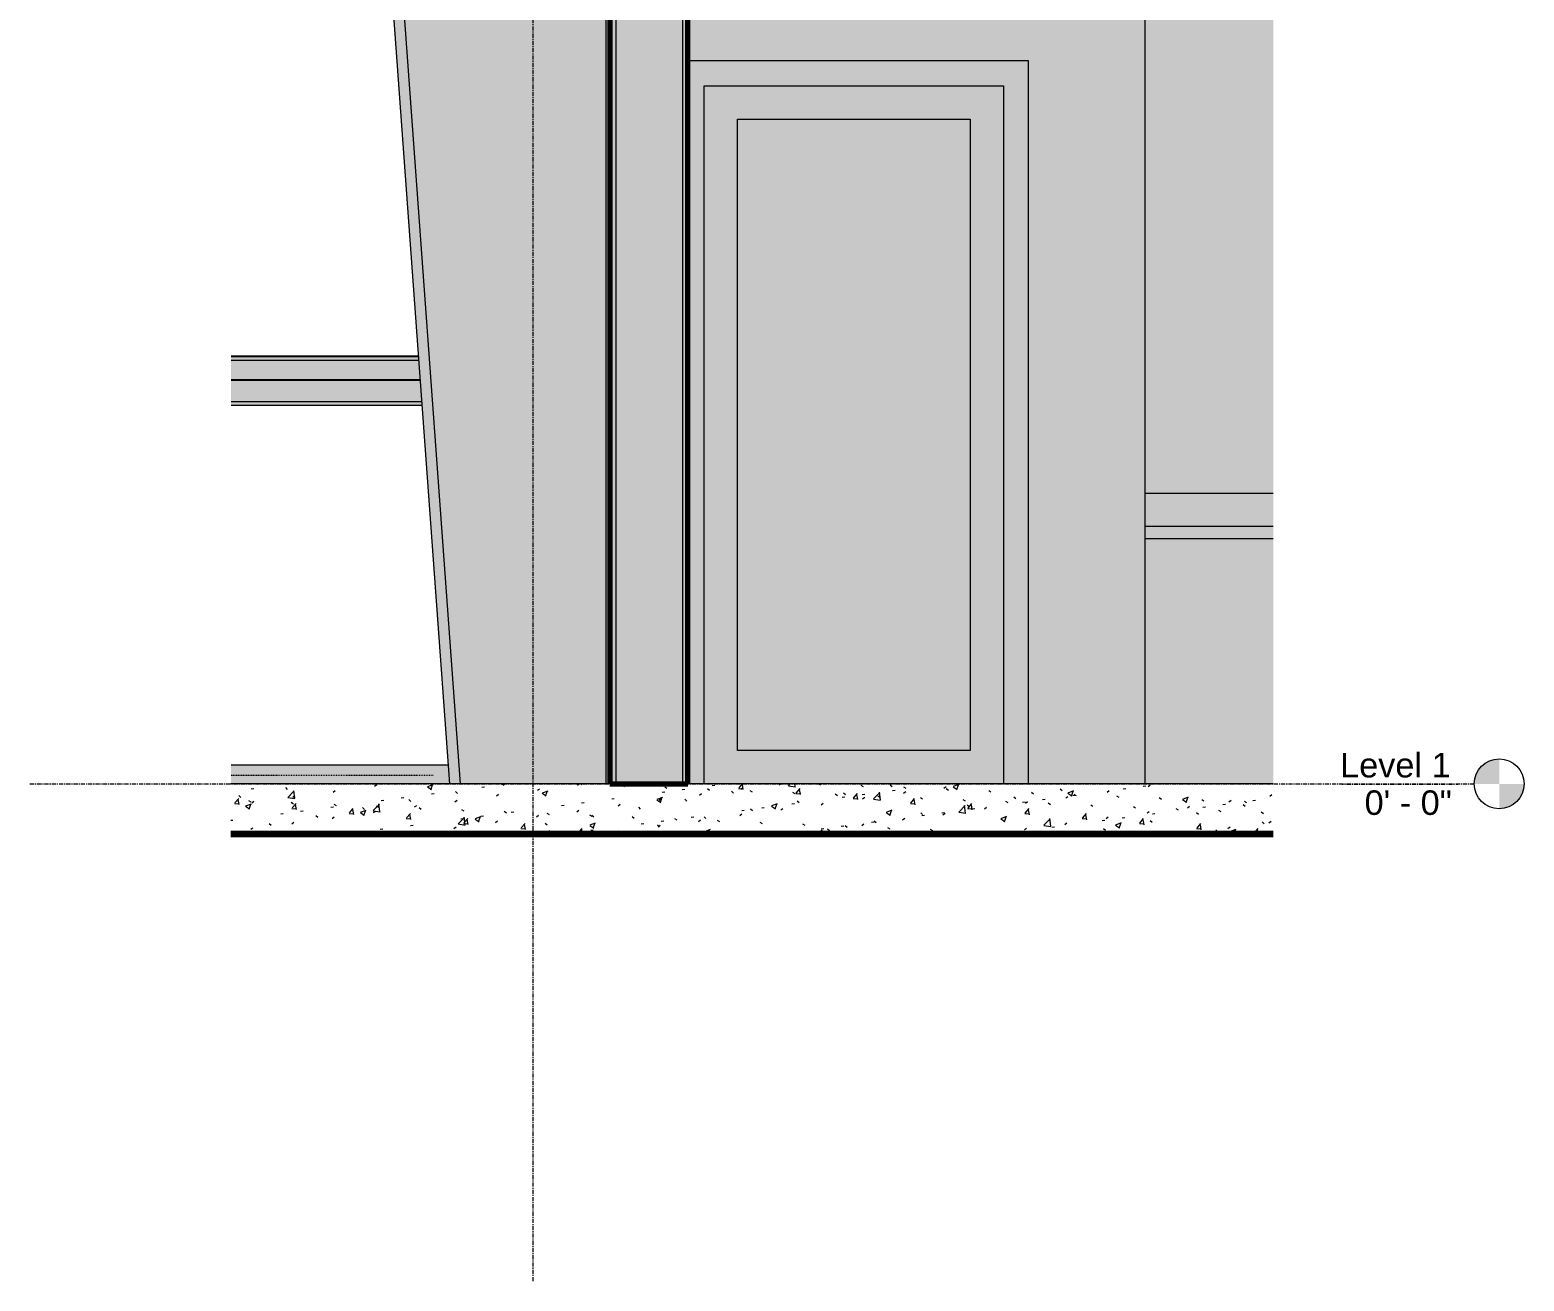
# Model space of a CAD drawing. Header units: inches. Extents: x 22688 to 23874, y -61 to 465.
# Drawn here: x 22929.3 to 23109, y -59.8 to 90.7 of the extents above; entities that cross this region are included whole.
import ezdxf

# ---------------------------------------------------------------- set-up
doc = ezdxf.new("R2010")
doc.units = ezdxf.units.IN
doc.header["$MEASUREMENT"] = 0
doc.linetypes.add('Dash 1_16_', pattern=[0.125, 0.0625, -0.0625])
doc.linetypes.add('Grid Line 1_2_', pattern=[0.875, 0.5, -0.125, 0.125, -0.125])
for name, color, linetype, lineweight in [('A-DOOR', 31, 'Continuous', 18), ('A-FLOR-CLRS', 90, 'Dash 1_16_', 9), ('A-FLOR-LEVL', 51, 'Continuous', 9), ('A-GLAZ-CWMG', 51, 'Continuous', 9), ('A-WALL', 113, 'Continuous', 18), ('A-WALL-PATT', 111, 'Continuous', 70), ('C-BLDG-PADS', 91, 'Continuous', 9), ('C-TOPO', 7, 'Continuous', 9), ('I-FURN', 30, 'Continuous', 9), ('L-SITE-WALL', 31, 'Continuous', 18), ('S-BEAM', 12, 'Continuous', 9), ('S-COLS', 52, 'Continuous', 9), ('S-GRID', 1, 'Continuous', 9)]:
    doc.layers.add(name, color=color, linetype=linetype, lineweight=lineweight)
doc.styles.add('Arial', font='arial.ttf', dxfattribs={"height": 2.950599})

# ---------------------------------------------------------------- blocks, each defined once
blk = doc.blocks.new('Vanity Counter _ Callout 10')
at = {"layer": 'I-FURN'}
for points in [[(22423.63, 31), (22439.09, 31), (22439.09, 35), (22423.63, 35)], [(22439.09, 29.5), (22439.09, 31), (22423.63, 31), (22423.63, 29.5)]]:
    blk.add_hatch(color=21, dxfattribs=at).paths.add_polyline_path(points, flags=0)
at = {"layer": 'I-FURN', "color": 50}
for p, q in [((22423.63, 35), (22439.09, 35)), ((22423.63, 31), (22439.09, 31)), ((22439.09, 29.5), (22423.63, 29.5))]:
    blk.add_line(p, q, dxfattribs=at)
blk = doc.blocks.new('36_ x 84_-36_ x 84_-302076 - 190367-301254-Section 1 - Callout 1')
at = {"layer": 'A-DOOR'}
for points in [[(22370.63, 0), (22370.63, 84), (22406.63, 84), (22406.63, 0), (22409.63, 0), (22409.63, 87), (22368.68, 87), (22368.68, 0)], [(22402.63, 4), (22402.63, 80), (22374.63, 80), (22374.63, 4), (22376.41, 4)]]:
    blk.add_hatch(color=8, dxfattribs=at).paths.add_polyline_path(points, flags=0)
h = blk.add_hatch(color=8, dxfattribs=at)
h.paths.add_polyline_path([(22370.63, 0), (22406.63, 0), (22406.63, 84), (22370.63, 84), (22370.63, 17.77)], flags=0)
h.paths.add_polyline_path([(22374.63, 4), (22374.63, 80), (22402.63, 80), (22402.63, 4), (22376.41, 4)], flags=0)
at = {"layer": 'A-DOOR', "color": 250}
for p, q in [((22409.63, 87), (22368.68, 87)), ((22409.63, 0), (22409.63, 87)), ((22370.63, 0), (22370.63, 84)), ((22370.63, 84), (22406.63, 84)), ((22406.63, 84), (22406.63, 0)), ((22374.63, 80), (22402.63, 80)), ((22374.63, 4), (22374.63, 80)), ((22402.63, 80), (22402.63, 4)), ((22402.63, 4), (22374.63, 4))]:
    blk.add_line(p, q, dxfattribs=at)
blk = doc.blocks.new('Locker Rooms_Ryan_ifc-2-Section 1 - Callout 1')
at = {"layer": 'A-WALL', "lineweight": 5}
h = blk.add_hatch(color=10, dxfattribs=at)
h.paths.add_polyline_path([(22423.63, 0), (22423.63, 106.7), (22423.28, 106.75), (22422.27, 107.03), (22421.29, 107.4), (22420.36, 107.88), (22419.48, 108.45), (22418.67, 109.1), (22417.93, 109.84), (22417.27, 110.66), (22416.7, 111.54), (22416.22, 112.47), (22415.85, 113.45), (22415.58, 114.46), (22415.41, 115.48), (22415.36, 116.54), (22415.41, 117.59), (22415.58, 118.62), (22415.85, 119.63), (22416.22, 120.6), (22416.7, 121.54), (22417.27, 122.41), (22417.93, 123.23), (22418.67, 123.97), (22419.48, 124.63), (22420.36, 125.2), (22421.29, 125.67), (22422.27, 126.05), (22423.28, 126.32), (22423.63, 126.37), (22423.63, 136.02), (22368.68, 138.31), (22368.68, 87), (22409.63, 87), (22409.63, 0)], flags=0)
h.paths.add_polyline_path([(22394.06, 115.32), (22393.01, 115.38), (22391.98, 115.54), (22390.97, 115.81), (22389.99, 116.19), (22389.06, 116.66), (22388.18, 117.23), (22387.37, 117.89), (22386.63, 118.63), (22385.97, 119.44), (22385.4, 120.32), (22384.92, 121.25), (22384.55, 122.23), (22384.28, 123.24), (22384.11, 124.27), (22384.06, 125.32), (22384.11, 126.37), (22384.28, 127.4), (22384.55, 128.41), (22384.92, 129.39), (22385.4, 130.32), (22385.97, 131.2), (22386.63, 132.01), (22387.37, 132.75), (22388.18, 133.41), (22389.06, 133.98), (22389.99, 134.46), (22390.97, 134.83), (22392.08, 135.12), (22393.01, 135.27), (22394.06, 135.32), (22395.1, 135.27), (22396.14, 135.1), (22397.15, 134.83), (22398.13, 134.46), (22399.06, 133.98), (22399.94, 133.41), (22400.75, 132.75), (22401.49, 132.01), (22402.15, 131.2), (22402.72, 130.32), (22403.19, 129.39), (22403.57, 128.41), (22403.84, 127.4), (22404, 126.37), (22404.06, 125.32), (22404, 124.27), (22403.84, 123.24), (22403.57, 122.23), (22403.19, 121.25), (22402.72, 120.32), (22402.15, 119.44), (22401.49, 118.63), (22400.75, 117.89), (22399.94, 117.23), (22399.06, 116.66), (22398.13, 116.19), (22397.15, 115.81), (22396.14, 115.54), (22395.1, 115.38)], flags=0)
h.paths.add_polyline_path([(22423.63, 158.54), (22423.63, 158.71), (22372.9, 160.83), (22372.85, 160.71), (22372.72, 160.66), (22422.02, 158.61)], flags=0)
h.paths.add_polyline_path([(22370.35, 160.76), (22370.21, 160.94), (22368.68, 161), (22368.68, 160.83), (22369.89, 160.78)], flags=0)
h.paths.add_polyline_path([(22372.72, 160.77), (22372.78, 160.79), (22372.79, 160.83), (22370.36, 160.93), (22370.4, 160.87), (22372.71, 160.77)], flags=0)
h = blk.add_hatch(color=10, dxfattribs=at)
h.paths.add_polyline_path([(22423.63, 0), (22439.09, 0), (22439.09, 29.5), (22423.63, 29.5), (22423.63, 6.26)], flags=0)
h.paths.add_polyline_path([(22423.63, 35), (22439.09, 35), (22439.09, 135.38), (22423.63, 136.02), (22423.63, 126.37), (22424.31, 126.48), (22425.36, 126.54), (22426.4, 126.48), (22427.44, 126.32), (22428.45, 126.05), (22429.42, 125.67), (22430.36, 125.2), (22431.23, 124.63), (22432.05, 123.97), (22432.79, 123.23), (22433.45, 122.41), (22434.02, 121.54), (22434.49, 120.6), (22434.87, 119.63), (22435.14, 118.62), (22435.3, 117.59), (22435.36, 116.54), (22435.3, 115.48), (22435.14, 114.46), (22434.87, 113.45), (22434.49, 112.47), (22434.02, 111.54), (22433.45, 110.66), (22432.79, 109.84), (22432.05, 109.1), (22431.23, 108.45), (22430.36, 107.88), (22429.42, 107.4), (22428.45, 107.03), (22427.44, 106.75), (22426.4, 106.59), (22425.36, 106.54), (22424.31, 106.59), (22423.63, 106.7), (22423.63, 71.2)], flags=0)
h.paths.add_polyline_path([(22439.09, 157.9), (22439.09, 158.07), (22432.85, 158.33), (22432.8, 158.21), (22432.67, 158.16), (22433.06, 158.15)], flags=0)
h.paths.add_polyline_path([(22430.3, 158.26), (22430.16, 158.44), (22423.63, 158.71), (22423.63, 158.54), (22429.84, 158.28)], flags=0)
h.paths.add_polyline_path([(22432.67, 158.27), (22432.72, 158.3), (22432.74, 158.33), (22430.3, 158.43), (22430.35, 158.37), (22432.66, 158.27)], flags=0)
at = {"layer": 'A-WALL', "color": 250}
for p, q in [((22423.63, 158.71), (22423.63, 158.54)), ((22423.63, 136.02), (22423.63, 126.37)), ((22423.63, 106.7), (22423.63, 0))]:
    blk.add_line(p, q, dxfattribs=at)
at = {"color": 250, "lineweight": 18}
for name in ['36_ x 84_-36_ x 84_-302076 - 190367-301254-Section 1 - Callout 1', 'Vanity Counter _ Callout 10']:
    blk.add_blockref(name, (0, 0), dxfattribs=at)
blk = doc.blocks.new('Girt_Z - 8_D-915536-Section 1 - Callout 1')
at = {"layer": 'S-BEAM'}
for points in [[(22313.72, 51.4), (22336.3, 51.4), (22336.29, 51.48), (22313.72, 51.48)], [(22336.33, 50.95), (22336.3, 51.4), (22313.72, 51.4), (22313.72, 50.95), (22319.69, 50.95)], [(22336.5, 48.63), (22336.33, 50.95), (22313.72, 50.95), (22313.72, 48.63), (22319.69, 48.63)], [(22319.69, 48.55), (22336.5, 48.56), (22336.5, 48.63), (22313.72, 48.63), (22313.72, 48.55), (22319.63, 48.55)], [(22319.63, 48.37), (22336.52, 48.37), (22336.5, 48.55), (22313.72, 48.55), (22313.72, 48.37), (22318.51, 48.37)], [(22313.72, 46), (22336.69, 46), (22336.52, 48.37), (22313.72, 48.37)], [(22313.72, 45.52), (22336.73, 45.52), (22336.69, 46), (22313.72, 46)]]:
    blk.add_hatch(color=256, dxfattribs=at).paths.add_polyline_path(points, flags=0)
for p, q in [((22336.29, 51.48), (22313.72, 51.48)), ((22336.3, 51.4), (22313.72, 51.4)), ((22336.33, 50.95), (22313.72, 50.95)), ((22336.5, 48.63), (22313.72, 48.63)), ((22336.5, 48.55), (22313.72, 48.55)), ((22313.72, 46), (22336.69, 46)), ((22336.73, 45.52), (22313.72, 45.52))]:
    blk.add_line(p, q, dxfattribs=at)
blk = doc.blocks.new('Rectangular Mullion - Profile_Polycarbonate_Lower-934533-Section 1 - Callout 1')
at = {"layer": 'A-GLAZ-CWMG'}
blk.add_hatch(color=256, dxfattribs=at).paths.add_polyline_path([(22313.72, 0), (22340.05, 0), (22339.89, 2.24), (22313.72, 2.24)], flags=0)
blk.add_line((22339.89, 2.24), (22313.72, 2.24), dxfattribs=at)
blk = doc.blocks.new('Level - Level Head - Circle-15001-Section 1 - Callout 1')
at = {"layer": 'A-FLOR-LEVL'}
h = blk.add_hatch(color=256, dxfattribs=at)
edge = h.paths.add_edge_path(flags=0)
edge.add_line((22466.26, 0), (22463.26, 0))
edge.add_arc((22466.26, 0), 3, 90, 180, ccw=False)
edge.add_line((22466.26, 3), (22466.26, 0))
h = blk.add_hatch(color=256, dxfattribs=at)
edge = h.paths.add_edge_path(flags=0)
edge.add_line((22466.26, -3), (22466.26, 0))
edge.add_line((22466.26, 0), (22469.26, 0))
edge.add_arc((22466.26, 0), 3, 270, 360, ccw=False)
blk.add_circle((22466.26, 0), 3, dxfattribs=at)

msp = doc.modelspace()

# ---------------------------------------------------------------- hatches: boundary and pattern name
at = {"layer": 'A-WALL-PATT', "lineweight": 9}
h = msp.add_hatch(dxfattribs=at)
h.set_pattern_fill('FP_5', color=256, style=0, pattern_type=2)
h.set_pattern_definition([(0, (21892.158, 97.643), (7.68, 1.92), [0.317, -5.443, 0.317, -5.443, -30.72]), (0, (21892.158, 97.643), (7.68, 1.92), [-11.52, 0.317, -11.203, 0.317, -5.443, -13.44]), (0, (21892.158, 97.643), (7.68, 1.92), [-28.8, 0.317, -3.523, 0.317, -9.283]), (120, (21895.038, 98.603), (-5.5027688, 5.691075), [0.317, -5.443, 0.317, -5.443, -30.72]), (120, (21895.038, 98.603), (-5.5027688, 5.691075), [-11.52, 0.317, -11.203, 0.317, -5.443, -13.44]), (120, (21895.038, 98.603), (-5.5027688, 5.691075), [-28.8, 0.317, -3.523, 0.317, -9.283]), (240, (21895.998, 102.443), (-2.1772312, -7.611075), [0.317, -5.443, 0.317, -5.443, -30.72]), (240, (21895.998, 102.443), (-2.1772312, -7.611075), [-11.52, 0.317, -11.203, 0.317, -5.443, -13.44]), (240, (21895.998, 102.443), (-2.1772312, -7.611075), [-28.8, 0.317, -3.523, 0.317, -9.283])])
h.paths.add_polyline_path([(23008.42, 0), (23008.42, 192), (23007.8, 192), (23007.8, 0)], flags=0)
at = {"layer": 'C-BLDG-PADS'}
h = msp.add_hatch(dxfattribs=at)
h.set_pattern_fill('FP_4', color=256, style=0, pattern_type=2)
h.set_pattern_definition([(50, (21892.158, 97.643), (6.885997, -0.602097), [0.72, -7.92]), (355, (21892.158, 97.643), (-1.331756, 7.220547), [0.576, -6.336]), (100.451, (21892.731, 97.592), (5.55363, 6.61819), [0.612, -6.731]), (46.184, (21892.158, 99.563), (10.24564, -1.588925), [1.08, -11.88]), (96.636, (21893.011, 99.43), (8.97244, 9.35152), [0.918, -10.096]), (351.184, (21892.158, 99.563), (8.9732, 9.35123), [0.864, -9.504]), (21, (21893.118, 99.083), (5.730726, -3.865003), [0.72, -7.92]), (326, (21893.118, 99.083), (2.33581, 6.96088), [0.576, -6.336]), (71.451, (21893.595, 98.761), (8.065876, 3.095948), [0.612, -6.731]), (37.5, (21892.158, 97.643), (0.116866, 3.1954784), [0.317, -5.942, 0.317, -6.115, -6.36]), (37.5, (21892.158, 97.643), (0.116866, 3.1954784), [-12.691, 0.317, -6.043]), (7.5, (21892.158, 97.643), (2.52543, 3.786025), [0.317, -3.35, 0.317, -5.798, -2.424]), (7.5, (21892.158, 97.643), (2.52543, 3.786025), [-9.782, 0.317, -2.107]), (327.5, (21890.017, 97.643), (5.1243685, -0.216176), [0.317, -2.083, 0.317, -7.171, -9.936]), (327.5, (21890.017, 97.643), (5.1243685, -0.216176), [-9.888, 0.317, -9.619]), (317.5, (21889.057, 97.643), (5.598326, 0.96141), [0.317, -2.803, 0.317, -4.656, -7.056]), (317.5, (21889.057, 97.643), (5.598326, 0.96141), [-8.093, 0.317, -6.739])])
h.paths.add_polyline_path([(23016.15, -6), (23078.84, -6), (23078.84, 0), (22953.46, 0), (22953.46, -6)], flags=0)
at = {"layer": 'L-SITE-WALL', "lineweight": 5}
for points in [[(22999.8, 0), (22999.8, 192), (22999.05, 192), (22999.05, 0)], [(22999.8, 0), (23007.8, 0), (23007.8, 192), (22999.8, 192), (22999.8, 17.77)]]:
    msp.add_hatch(color=256, dxfattribs=at).paths.add_polyline_path(points, flags=0)
at = {"layer": 'S-COLS', "lineweight": 5}
for points in [[(22981.05, 0), (22998.55, 0), (22998.55, 327.21), (22997.84, 327.24), (22959.44, 296.14), (22959.6, 293.87), (22962.51, 293.93), (22961.12, 292.65), (22959.69, 292.62), (22979.76, 17.77)], [(22999.05, 0), (22999.05, 192), (22999.8, 192), (22999.8, 320.55), (22999.16, 320.55), (22999.16, 320.95), (22999.8, 320.95), (22999.8, 328.43), (22999.31, 328.43), (22999.05, 328.22), (22999.05, 328.19), (22999.01, 328.19), (22998.55, 327.81), (22998.55, 0)], [(22981.05, 0), (22959.44, 296.14), (22958.25, 295.18), (22979.8, 0)]]:
    msp.add_hatch(color=256, dxfattribs=at).paths.add_polyline_path(points, flags=0)

# ---------------------------------------------------------------- linework, layer by layer
at = {"layer": 'A-FLOR-CLRS'}
msp.add_line((22977.8, 1), (22953.46, 1), dxfattribs=at)
at = {"layer": 'A-WALL'}
for p, q in [((22999.8, 0), (22999.8, 192)), ((23007.8, 0), (23007.8, 192))]:
    msp.add_line(p, q, dxfattribs=at)
at = {"layer": 'C-BLDG-PADS', "lineweight": 18}
for p, q in [((23078.84, 0), (22953.46, 0)), ((22953.46, -6), (23078.84, -6))]:
    msp.add_line(p, q, dxfattribs=at)
at = {"layer": 'C-TOPO', "lineweight": 90}
for p, q in [((22953.46, -6.01), (23009.35, -6.01)), ((23009.35, -6.01), (23078.84, -6.01))]:
    msp.add_line(p, q, dxfattribs=at)
at = {"layer": 'C-TOPO'}
for q in [(22953.46, -6.01), (23078.84, -6.01)]:
    msp.add_line((23009.35, -6.01), q, dxfattribs=at)
at = {"layer": 'L-SITE-WALL', "lineweight": 70}
for p, q in [((22999.05, 192), (22999.05, 0)), ((23008.42, 0), (23008.42, 192)), ((22999.05, 0), (23008.42, 0))]:
    msp.add_line(p, q, dxfattribs=at)
at = {"layer": 'S-COLS'}
for p, q in [((22998.55, 327.81), (22998.55, 0)), ((22979.8, 0), (22958.25, 295.18)), ((22959.44, 296.14), (22981.05, 0)), ((22979.8, 0), (22971.21, 117.52))]:
    msp.add_line(p, q, dxfattribs=at)
at = {"layer": 'S-GRID', "linetype": 'Grid Line 1_2_'}
msp.add_line((22989.8, -59.84), (22989.8, 415.94), dxfattribs=at)

# ---------------------------------------------------------------- block references
at = {"color": 10, "lineweight": 5}
msp.add_blockref('Locker Rooms_Ryan_ifc-2-Section 1 - Callout 1', (639.75, 0), dxfattribs=at)
at = {"layer": 'A-FLOR-LEVL'}
msp.add_blockref('Level - Level Head - Circle-15001-Section 1 - Callout 1', (639.75, 0), dxfattribs=at)
at = {"layer": 'A-GLAZ-CWMG'}
msp.add_blockref('Rectangular Mullion - Profile_Polycarbonate_Lower-934533-Section 1 - Callout 1', (639.75, 0), dxfattribs=at)
at = {"layer": 'S-BEAM'}
msp.add_blockref('Girt_Z - 8_D-915536-Section 1 - Callout 1', (639.75, 0), dxfattribs=at)

# ---------------------------------------------------------------- texts
at = {"layer": 'A-FLOR-LEVL', "insert": (23100.17, 3.73), "char_height": 2.951, "width": 15.876, "attachment_point": 3, "line_spacing_factor": 0.938532, "style": 'Arial', "bg_fill": 3, "box_fill_scale": 1.25, "bg_fill_color": 0, "bg_fill_transparency": 0}
msp.add_mtext('Level 1', dxfattribs=at)

# ---------------------------------------------------------------- next in the draw order: texts
at = {"layer": 'A-FLOR-LEVL', "insert": (23100.32, -0.78), "char_height": 2.951, "width": 12.492, "attachment_point": 3, "line_spacing_factor": 0.938532, "style": 'Arial', "bg_fill": 3, "box_fill_scale": 1.25, "bg_fill_color": 0, "bg_fill_transparency": 0}
msp.add_mtext('0\' - 0"', dxfattribs=at)

# ---------------------------------------------------------------- next in the draw order: linework, layer by layer
at = {"layer": 'A-FLOR-LEVL', "linetype": 'Grid Line 1_2_'}
msp.add_line((22929.28, 0), (23103.01, 0), dxfattribs=at)

doc.saveas('drawing.dxf')
